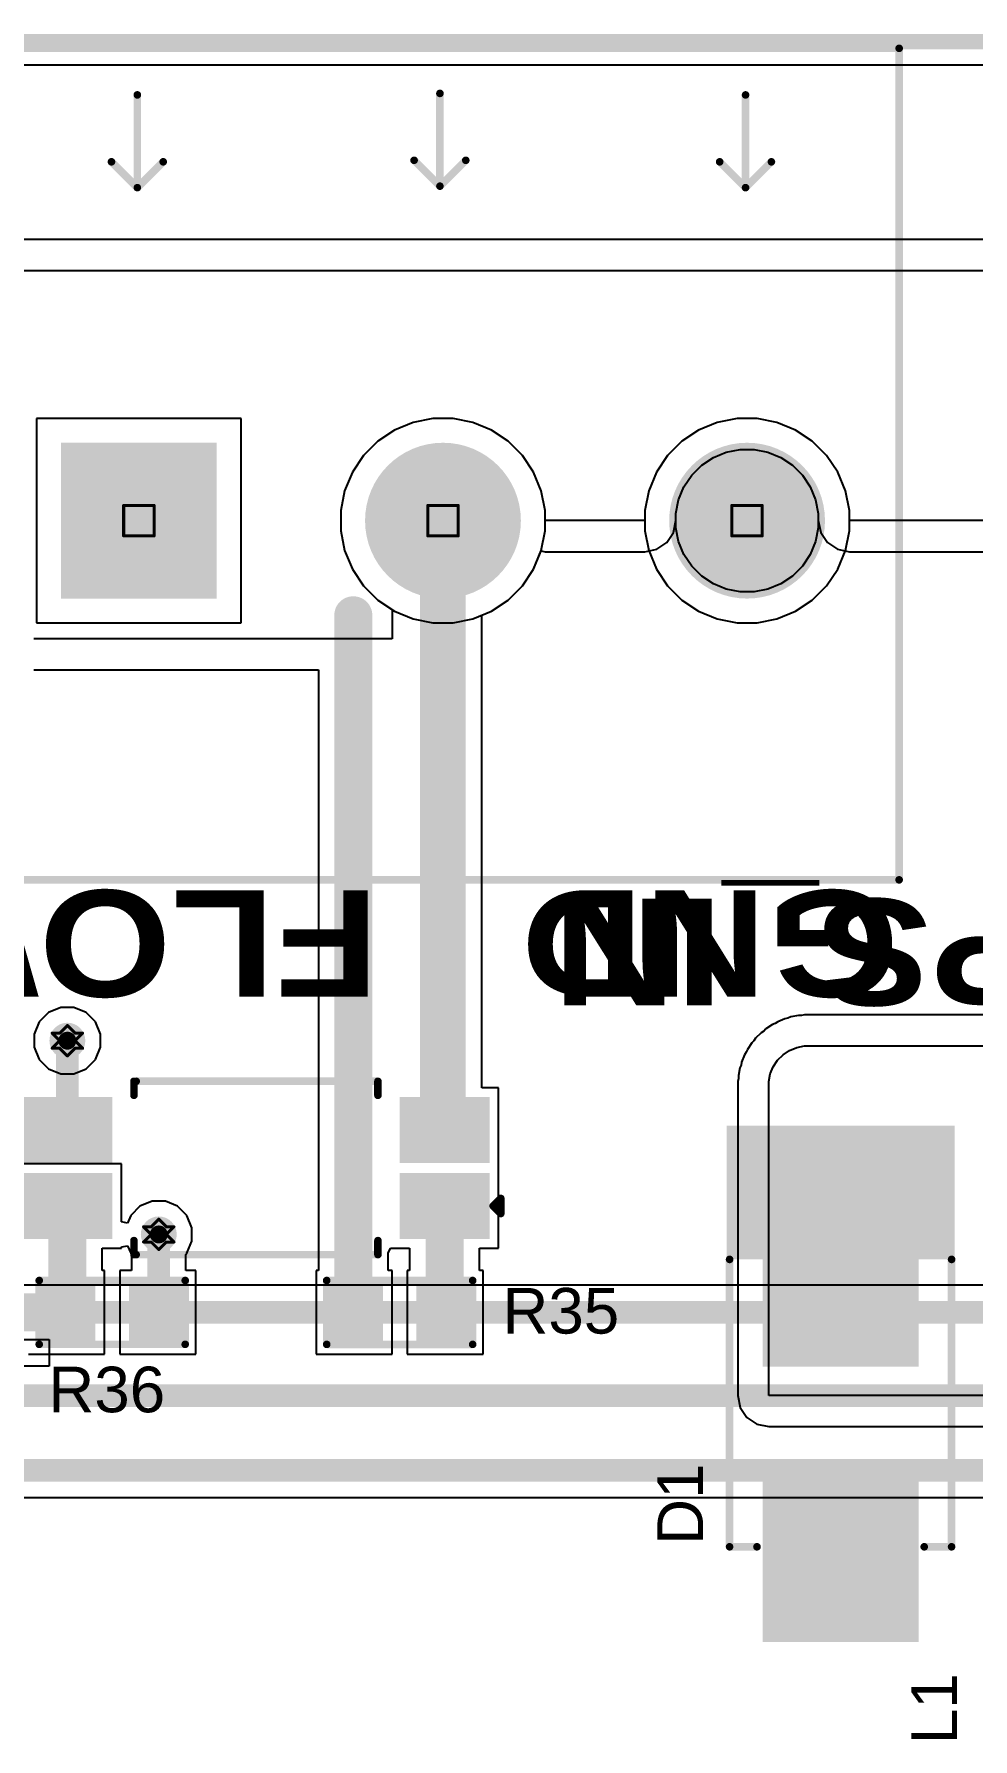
# Model space of a CAD drawing. Header units: inches. Extents: x -25 to 209, y 65 to 158.
# Drawn here: x 28.96 to 44.64, y 90.97 to 119.45 of the extents above; entities that cross this region are included whole.
import ezdxf

# ---------------------------------------------------------------- set-up
doc = ezdxf.new("R2010")
doc.units = ezdxf.units.IN
for name, color, linetype in [('Board Outline', 216, 'Continuous'), ('Bottom Layer', 5, 'Continuous'), ('Bottom Solder', 6, 'Continuous'), ('Drill Drawing', 1, 'Continuous'), ('Multi-Layer', 9, 'Continuous'), ('Pad Holes', 156, 'Continuous'), ('Top Layer', 1, 'Continuous'), ('Top Overlay', 2, 'Continuous'), ('Top Paste', 8, 'Continuous'), ('Top Solder', 216, 'Continuous'), ('Via Holes', 16, 'Continuous')]:
    doc.layers.add(name, color=color, linetype=linetype)
doc.styles.add('Arial', font='', dxfattribs={"height": 0.2})
doc.styles.add('Arial Black_Bold', font='', dxfattribs={"height": 0.2})
doc.styles.get('Arial').set_extended_font_data('Arial')
doc.styles.get('Arial Black_Bold').set_extended_font_data('Arial Black', bold=True)

# ---------------------------------------------------------------- blocks, each defined once
blk = doc.blocks.new('TB008A_508_03BE_2')
at = {"layer": 'Bottom Layer'}
blk.add_hatch(color=5, dxfattribs=at).paths.add_polyline_path([(-1.20000014, 1.20000014), (1.20000014, 1.20000014), (1.20000014, -1.20000014), (-1.20000014, -1.20000014)])
h = blk.add_hatch(color=5, dxfattribs=at)
edge = h.paths.add_edge_path()
edge.add_arc((5.08000254, 0), 1.20000014, 0, 360)
h = blk.add_hatch(color=5, dxfattribs=at)
edge = h.paths.add_edge_path()
edge.add_arc((10.16, 0), 1.20000014, 0, 360)
at = {"layer": 'Bottom Solder'}
blk.add_hatch(color=6, dxfattribs=at).paths.add_polyline_path([(-1.30160014, 1.30160014), (1.30160014, 1.30160014), (1.30160014, -1.30160014), (-1.30160014, -1.30160014)])
h = blk.add_hatch(color=6, dxfattribs=at)
edge = h.paths.add_edge_path()
edge.add_arc((5.08000254, 0), 1.30160014, 0, 360)
h = blk.add_hatch(color=6, dxfattribs=at)
edge = h.paths.add_edge_path()
edge.add_arc((10.16, 0), 1.30160014, 0, 360)
at = {"layer": 'Multi-Layer'}
h = blk.add_hatch(color=9, dxfattribs=at)
edge = h.paths.add_edge_path()
edge.add_arc((5.08000254, 0), 1.20000014, 0, 360)
h = blk.add_hatch(color=9, dxfattribs=at)
edge = h.paths.add_edge_path()
edge.add_arc((10.16, 0), 1.20000014, 0, 360)
at = {"layer": 'Pad Holes'}
h = blk.add_hatch(color=7, dxfattribs=at)
edge = h.paths.add_edge_path()
edge.add_arc((0, 0), 0.7999984, 0, 360)
h = blk.add_hatch(color=7, dxfattribs=at)
edge = h.paths.add_edge_path()
edge.add_arc((5.08000254, 0), 0.7999984, 0, 360)
h = blk.add_hatch(color=7, dxfattribs=at)
edge = h.paths.add_edge_path()
edge.add_arc((10.16, 0), 0.7999984, 0, 360)
at = {"layer": 'Top Layer'}
blk.add_hatch(color=1, dxfattribs=at).paths.add_polyline_path([(-1.20000014, 1.20000014), (1.20000014, 1.20000014), (1.20000014, -1.20000014), (-1.20000014, -1.20000014)])
h = blk.add_hatch(color=1, dxfattribs=at)
edge = h.paths.add_edge_path()
edge.add_arc((5.08000254, 0), 1.20000014, 0, 360)
h = blk.add_hatch(color=1, dxfattribs=at)
edge = h.paths.add_edge_path()
edge.add_arc((10.16, 0), 1.20000014, 0, 360)
at = {"layer": 'Top Solder'}
blk.add_hatch(color=216, dxfattribs=at).paths.add_polyline_path([(-1.30160014, 1.30160014), (1.30160014, 1.30160014), (1.30160014, -1.30160014), (-1.30160014, -1.30160014)])
h = blk.add_hatch(color=216, dxfattribs=at)
edge = h.paths.add_edge_path()
edge.add_arc((5.08000254, 0), 1.30160014, 0, 360)
h = blk.add_hatch(color=216, dxfattribs=at)
edge = h.paths.add_edge_path()
edge.add_arc((10.16, 0), 1.30160014, 0, 360)
at = {"layer": 'Top Overlay', "const_width": 0.127}
for points in [[(-2.54, 7.88999946), (12.7, 7.88999946)], [(-2.54, -6.000000699999999), (-2.54, 7.88999946)], [(12.7, -6.000000699999999), (12.7, 7.88999946)], [(-0.0254, 5.5626), (-0.0254, 7.112)], [(5.02919746, 7.1374), (5.0292, 5.58799746)], [(10.1346, 5.5626), (10.1346, 7.112)], [(-0.4571999999999999, 5.9944), (-0.0254, 5.5626)], [(-0.0254, 5.5626), (0.4064, 5.9944)], [(4.597399999999999, 6.019799999999999), (5.0292, 5.58799746)], [(5.0292, 5.58799746), (5.46100254, 6.019799999999999)], [(9.7028, 5.9944), (10.1346, 5.5626)], [(10.1346, 5.5626), (10.5664, 5.9944)], [(-2.54, -6.000000699999999), (12.7, -6.000000699999999)]]:
    blk.add_lwpolyline(points, dxfattribs=at)
at = {"layer": 'Top Overlay', "const_width": 0.0635}
for points in [[(-2.57175, 7.88999946, 1), (-2.50825, 7.88999946, 1)], [(-2.57175, 7.88999946, 1), (-2.50825, 7.88999946, 1)], [(12.66825, 7.88999946, 1), (12.73175, 7.88999946, 1)], [(12.66825, 7.88999946, 1), (12.73175, 7.88999946, 1)], [(-0.05715, 7.112, 1), (0.00635, 7.112, 1)], [(4.99744746, 7.1374, 1), (5.06094746, 7.1374, 1)], [(10.10285, 7.112, 1), (10.16635, 7.112, 1)], [(-0.4889499999999999, 5.9944, 1), (-0.42545, 5.9944, 1)], [(0.37465, 5.9944, 1), (0.43815, 5.9944, 1)], [(4.56565, 6.019799999999999, 1), (4.629149999999999, 6.019799999999999, 1)], [(5.429252539999999, 6.019799999999999, 1), (5.49275254, 6.019799999999999, 1)], [(9.67105, 5.9944, 1), (9.734549999999999, 5.9944, 1)], [(10.53465, 5.9944, 1), (10.59815, 5.9944, 1)], [(-0.05715, 5.5626, 1), (0.00635, 5.5626, 1)], [(-0.05715, 5.5626, 1), (0.00635, 5.5626, 1)], [(-0.05715, 5.5626, 1), (0.00635, 5.5626, 1)], [(4.99745, 5.58799746, 1), (5.06095, 5.58799746, 1)], [(4.99745, 5.58799746, 1), (5.06095, 5.58799746, 1)], [(4.99745, 5.58799746, 1), (5.06095, 5.58799746, 1)], [(10.10285, 5.5626, 1), (10.16635, 5.5626, 1)], [(10.10285, 5.5626, 1), (10.16635, 5.5626, 1)], [(10.10285, 5.5626, 1), (10.16635, 5.5626, 1)], [(-2.57175, -6.000000699999999, 1), (-2.50825, -6.000000699999999, 1)], [(-2.57175, -6.000000699999999, 1), (-2.50825, -6.000000699999999, 1)], [(12.66825, -6.000000699999999, 1), (12.73175, -6.000000699999999, 1)], [(12.66825, -6.000000699999999, 1), (12.73175, -6.000000699999999, 1)]]:
    blk.add_lwpolyline(points, format="xyb", close=True, dxfattribs=at)
blk = doc.blocks.new('SOP_4_1_27_13')
at = {"layer": 'Top Layer'}
for points in [[(-3.80000129, 1.0849991), (-2.50000135, 1.0849991), (-2.50000135, 0.1850009), (-3.80000129, 0.1850009)], [(2.50000135, 1.0849991), (3.80000129, 1.0849991), (3.80000129, 0.1850009), (2.50000135, 0.1850009)], [(-3.79999875, -0.1850009), (-2.49999881, -0.1850009), (-2.49999881, -1.0849991), (-3.79999875, -1.0849991)], [(2.50000135, -0.18499836), (3.80000129, -0.18499836), (3.80000129, -1.08499656), (2.50000135, -1.08499656)]]:
    blk.add_hatch(color=1, dxfattribs=at).paths.add_polyline_path(points)
at = {"layer": 'Top Paste'}
for points in [[(-3.80000129, 1.0849991), (-2.50000135, 1.0849991), (-2.50000135, 0.1850009), (-3.80000129, 0.1850009)], [(2.50000135, 1.0849991), (3.80000129, 1.0849991), (3.80000129, 0.1850009), (2.50000135, 0.1850009)], [(-3.79999875, -0.1850009), (-2.49999881, -0.1850009), (-2.49999881, -1.0849991), (-3.79999875, -1.0849991)], [(2.50000135, -0.18499836), (3.80000129, -0.18499836), (3.80000129, -1.08499656), (2.50000135, -1.08499656)]]:
    blk.add_hatch(color=8, dxfattribs=at).paths.add_polyline_path(points)
at = {"layer": 'Top Solder'}
for points in [[(-3.90160129, 1.1865991), (-2.39840135, 1.1865991), (-2.39840135, 0.0834009), (-3.90160129, 0.0834009)], [(2.39840135, 1.1865991), (3.90160129, 1.1865991), (3.90160129, 0.0834009), (2.39840135, 0.0834009)], [(-3.90159875, -0.0834009), (-2.39839881, -0.0834009), (-2.39839881, -1.1865991), (-3.90159875, -1.1865991)], [(2.39840135, -0.08339836), (3.90160129, -0.08339836), (3.90160129, -1.18659656), (2.39840135, -1.18659656)]]:
    blk.add_hatch(color=216, dxfattribs=at).paths.add_polyline_path(points)
at = {"layer": 'Top Overlay', "const_width": 0.127}
for points in [[(2.00099422, 1.4478), (-2.03760578, 1.4478)], [(-2.03760578, 1.4478), (-2.03760578, 1.21359422)], [(2.03760832, 1.4478), (2.03760832, 1.21359168)], [(-4.089399999999999, 0.7619999999999999), (-4.089399999999999, 0.508)], [(-3.96240254, 0.6349974599999999), (-4.089399999999999, 0.7619999999999999)], [(-3.96240254, 0.6349974599999999), (-4.089399999999999, 0.508)], [(-2.03760832, -1.21359422), (-2.03760832, -1.44779746)], [(2.00099676, -1.44779746), (-2.03760832, -1.44779746)], [(2.03761086, -1.44779746), (2.03760832, -1.21359422)]]:
    blk.add_lwpolyline(points, dxfattribs=at)
at = {"layer": 'Top Overlay', "const_width": 0.0635}
for points in [[(-2.06935578, 1.4478, 1), (-2.00585578, 1.4478, 1)], [(-2.06935578, 1.4478, 1), (-2.00585578, 1.4478, 1)], [(1.96924422, 1.4478, 1), (2.03274422, 1.4478, 1)], [(2.00585832, 1.4478, 1), (2.06935832, 1.4478, 1)], [(-2.06935578, 1.21359422, 1), (-2.00585578, 1.21359422, 1)], [(2.00585832, 1.21359168, 1), (2.06935832, 1.21359168, 1)], [(-4.12115, 0.7619999999999999, 1), (-4.05765, 0.7619999999999999, 1)], [(-4.12115, 0.7619999999999999, 1), (-4.05765, 0.7619999999999999, 1)], [(-4.12115, 0.508, 1), (-4.05765, 0.508, 1)], [(-4.12115, 0.508, 1), (-4.05765, 0.508, 1)], [(-3.99415254, 0.6349974599999999, 1), (-3.93065254, 0.6349974599999999, 1)], [(-3.99415254, 0.6349974599999999, 1), (-3.93065254, 0.6349974599999999, 1)], [(-2.06935832, -1.21359422, 1), (-2.00585832, -1.21359422, 1)], [(-2.06935832, -1.44779746, 1), (-2.00585832, -1.44779746, 1)], [(-2.06935832, -1.44779746, 1), (-2.00585832, -1.44779746, 1)], [(1.96924676, -1.44779746, 1), (2.03274676, -1.44779746, 1)], [(2.00585832, -1.21359422, 1), (2.06935832, -1.21359422, 1)], [(2.00586086, -1.44779746, 1), (2.06936086, -1.44779746, 1)]]:
    blk.add_lwpolyline(points, format="xyb", close=True, dxfattribs=at)
blk = doc.blocks.new('R___0603_22')
at = {"layer": 'Top Layer'}
for points in [[(-0.3809999999999999, 0.4445), (-0.3810000000000001, -0.4445), (-1.143, -0.4445), (-1.143, 0.4445)], [(1.143, 0.4445), (1.143, -0.4445), (0.3809999999999999, -0.4445), (0.3810000000000001, 0.4445)]]:
    blk.add_hatch(color=1, dxfattribs=at).paths.add_polyline_path(points)
at = {"layer": 'Top Paste'}
for points in [[(-0.3809999999999999, 0.4445), (-0.3810000000000001, -0.4445), (-1.143, -0.4445), (-1.143, 0.4445)], [(1.143, 0.4445), (1.143, -0.4445), (0.3809999999999999, -0.4445), (0.3810000000000001, 0.4445)]]:
    blk.add_hatch(color=8, dxfattribs=at).paths.add_polyline_path(points)
at = {"layer": 'Top Solder'}
for points in [[(-0.2793999999999999, 0.5460999999999999), (-0.2794, -0.5461), (-1.2446, -0.5460999999999999), (-1.2446, 0.5461)], [(1.2446, 0.5460999999999999), (1.2446, -0.5461), (0.2793999999999999, -0.5460999999999999), (0.2794, 0.5461)]]:
    blk.add_hatch(color=216, dxfattribs=at).paths.add_polyline_path(points)
at = {"layer": 'Top Overlay', "const_width": 0.127}
for points in [[(-1.2192, 0.53339492), (1.2192, 0.53339492)], [(-1.2192, -0.53340254), (-1.2192, 0.53339492)], [(1.2192, -0.53340254), (1.2192, 0.53339492)], [(-1.2192, -0.53340254), (1.2192, -0.53340254)]]:
    blk.add_lwpolyline(points, dxfattribs=at)
at = {"layer": 'Top Overlay', "const_width": 0.0635}
for points in [[(-1.25095, 0.53339492, 1), (-1.18745, 0.53339492, 1)], [(-1.25095, 0.53339492, 1), (-1.18745, 0.53339492, 1)], [(1.18745, 0.53339492, 1), (1.25095, 0.53339492, 1)], [(1.18745, 0.53339492, 1), (1.25095, 0.53339492, 1)], [(-1.25095, -0.53340254, 1), (-1.18745, -0.53340254, 1)], [(-1.25095, -0.53340254, 1), (-1.18745, -0.53340254, 1)], [(1.18745, -0.53340254, 1), (1.25095, -0.53340254, 1)], [(1.18745, -0.53340254, 1), (1.25095, -0.53340254, 1)]]:
    blk.add_lwpolyline(points, format="xyb", close=True, dxfattribs=at)
blk = doc.blocks.new('R___0603_23')
at = {"layer": 'Top Layer'}
for points in [[(-0.3809999999999999, 0.4445025399999999), (-0.3810000000000001, -0.44449746), (-1.143, -0.44449746), (-1.143, 0.4445025400000001)], [(1.14300254, 0.4445025399999999), (1.14300254, -0.44449746), (0.3810025399999999, -0.44449746), (0.3810025400000001, 0.4445025400000001)]]:
    blk.add_hatch(color=1, dxfattribs=at).paths.add_polyline_path(points)
at = {"layer": 'Top Paste'}
for points in [[(-0.3809999999999999, 0.4445025399999999), (-0.3810000000000001, -0.44449746), (-1.143, -0.44449746), (-1.143, 0.4445025400000001)], [(1.14300254, 0.4445025399999999), (1.14300254, -0.44449746), (0.3810025399999999, -0.44449746), (0.3810025400000001, 0.4445025400000001)]]:
    blk.add_hatch(color=8, dxfattribs=at).paths.add_polyline_path(points)
at = {"layer": 'Top Solder'}
for points in [[(-0.2793999999999999, 0.5461025399999999), (-0.2794, -0.54609746), (-1.2446, -0.5460974599999998), (-1.2446, 0.5461025400000001)], [(1.24460254, 0.5461025399999999), (1.24460254, -0.54609746), (0.2794025399999999, -0.5460974599999998), (0.27940254, 0.5461025400000001)]]:
    blk.add_hatch(color=216, dxfattribs=at).paths.add_polyline_path(points)
at = {"layer": 'Top Overlay', "const_width": 0.127}
for points in [[(-1.2192, 0.5334), (1.2192, 0.53340254)], [(-1.2192, -0.53339492), (-1.2192, 0.5334)], [(1.2192, -0.53339492), (1.2192, 0.53340254)], [(-1.2192, -0.53339492), (1.2192, -0.53339492)]]:
    blk.add_lwpolyline(points, dxfattribs=at)
at = {"layer": 'Top Overlay', "const_width": 0.0635}
for points in [[(-1.25095, 0.5334, 1), (-1.18745, 0.5334, 1)], [(-1.25095, 0.5334, 1), (-1.18745, 0.5334, 1)], [(1.18745, 0.53340254, 1), (1.25095, 0.53340254, 1)], [(1.18745, 0.53340254, 1), (1.25095, 0.53340254, 1)], [(-1.25095, -0.53339492, 1), (-1.18745, -0.53339492, 1)], [(-1.25095, -0.53339492, 1), (-1.18745, -0.53339492, 1)], [(1.18745, -0.53339492, 1), (1.25095, -0.53339492, 1)], [(1.18745, -0.53339492, 1), (1.25095, -0.53339492, 1)]]:
    blk.add_lwpolyline(points, format="xyb", close=True, dxfattribs=at)
blk = doc.blocks.new('SMB__67')
at = {"layer": 'Top Layer'}
for points in [[(-3.70000022, -1.20000014), (-3.70000022, 1.20000014), (-0.90000074, 1.20000014), (-0.90000074, -1.20000014)], [(0.90000074, -1.20000014), (0.90000074, 1.20000014), (3.70000022, 1.20000014), (3.70000022, -1.20000014)]]:
    blk.add_hatch(color=1, dxfattribs=at).paths.add_polyline_path(points)
at = {"layer": 'Top Overlay'}
for points in [[(2.59078476, 1.24460508), (4.82598476, 1.24460508), (4.82598476, 1.90500508), (2.59078476, 1.90500508)], [(3.73381524, -1.65098476), (4.826015239999999, -1.65098476), (4.826015239999999, 1.34621524), (3.73381524, 1.34621524)], [(2.59097018, -1.90504318), (4.82617018, -1.90504318), (4.82617018, -1.24464318), (2.59097018, -1.24464318)]]:
    blk.add_hatch(color=2, dxfattribs=at).paths.add_polyline_path(points)
at = {"layer": 'Top Paste'}
for points in [[(-3.70000022, -1.20000014), (-3.70000022, 1.20000014), (-0.90000074, 1.20000014), (-0.90000074, -1.20000014)], [(0.90000074, -1.20000014), (0.90000074, 1.20000014), (3.70000022, 1.20000014), (3.70000022, -1.20000014)]]:
    blk.add_hatch(color=8, dxfattribs=at).paths.add_polyline_path(points)
at = {"layer": 'Top Solder'}
for points in [[(-3.80160022, -1.30160014), (-3.80160022, 1.30160014), (-0.7984007399999999, 1.30160014), (-0.7984007399999999, -1.30160014)], [(0.7984007399999999, -1.30160014), (0.7984007399999999, 1.30160014), (3.80160022, 1.30160014), (3.80160022, -1.30160014)]]:
    blk.add_hatch(color=216, dxfattribs=at).paths.add_polyline_path(points)
at = {"layer": 'Top Overlay', "const_width": 0.127}
for points in [[(-2.20980254, 1.8542), (2.5908, 1.8542)], [(-2.20980254, 1.8542), (-2.20979746, 1.39699746)], [(-2.20979746, -1.397), (-2.20980254, -1.8542)], [(-2.20980254, -1.8542), (2.5908, -1.8542)]]:
    blk.add_lwpolyline(points, dxfattribs=at)
at = {"layer": 'Top Overlay', "const_width": 0.0635}
for points in [[(-2.24155254, 1.8542, 1), (-2.17805254, 1.8542, 1)], [(-2.24155254, 1.8542, 1), (-2.17805254, 1.8542, 1)], [(2.55905, 1.8542, 1), (2.62255, 1.8542, 1)], [(-2.24154746, 1.39699746, 1), (-2.17804746, 1.39699746, 1)], [(-2.24154746, -1.397, 1), (-2.17804746, -1.397, 1)], [(-2.24155254, -1.8542, 1), (-2.17805254, -1.8542, 1)], [(-2.24155254, -1.8542, 1), (-2.17805254, -1.8542, 1)], [(2.55905, -1.8542, 1), (2.62255, -1.8542, 1)]]:
    blk.add_lwpolyline(points, format="xyb", close=True, dxfattribs=at)

msp = doc.modelspace()

# ---------------------------------------------------------------- hatches: boundary and pattern name
at = {"layer": 'Bottom Layer'}
h = msp.add_hatch(color=5, dxfattribs=at)
edge = h.paths.add_edge_path()
edge.add_arc((29.5139999, 102.632002), 0.2999994, 0, 360)
h = msp.add_hatch(color=5, dxfattribs=at)
edge = h.paths.add_edge_path()
edge.add_arc((31.04079136, 99.39586419999999), 0.2999994, 0, 360)
at = {"layer": 'Top Layer'}
h = msp.add_hatch(color=1, dxfattribs=at)
edge = h.paths.add_edge_path()
edge.add_arc((29.5139999, 102.632002), 0.2999994, 0, 360)
h = msp.add_hatch(color=1, dxfattribs=at)
edge = h.paths.add_edge_path()
edge.add_arc((31.04079136, 99.39586419999999), 0.2999994, 0, 360)
at = {"layer": 'Via Holes'}
h = msp.add_hatch(color=7, dxfattribs=at)
edge = h.paths.add_edge_path()
edge.add_arc((29.5139999, 102.632002), 0.1499997, 0, 360)
h = msp.add_hatch(color=7, dxfattribs=at)
edge = h.paths.add_edge_path()
edge.add_arc((31.04079136, 99.39586419999999), 0.1499997, 0, 360)

# ---------------------------------------------------------------- linework, layer by layer
at = {"layer": 'Board Outline', "const_width": 0.254}
msp.add_lwpolyline([(-20.80000158, 119.32001282), (73.20000092, 119.32001282)], dxfattribs=at)
at = {"layer": 'Bottom Layer'}
for p, q in [((-2.83413708, 118.93156046), (73.37116136, 118.93156046)), ((46.26200044, 116.01794932), (27.50000088, 116.01794678)), ((27.50000088, 115.49999506), (46.26200044, 115.4999976)), ((32.4159118, 113.02700026), (28.99991152, 113.02700026)), ((28.99991152, 113.02700026), (28.99991152, 109.61099998)), ((32.4159118, 109.61099998), (32.4159118, 113.02700026)), ((34.9788734, 112.83261152), (34.69912796, 112.64569038)), ((35.28970844, 112.96136412), (34.9788734, 112.83261152)), ((35.61969, 113.02700026), (35.28970844, 112.96136412)), ((35.9561384, 113.02700026), (35.61969, 113.02700026)), ((36.28611996, 112.96136412), (35.9561384, 113.02700026)), ((36.596955, 112.83261152), (36.28611996, 112.96136412)), ((36.87670044, 112.64569038), (36.596955, 112.83261152)), ((40.05887086, 112.83261152), (39.77912542, 112.64569038)), ((40.36970589999999, 112.96136412), (40.05887086, 112.83261152)), ((40.69968746, 113.02700026), (40.36970589999999, 112.96136412)), ((41.03613585999999, 113.02700026), (40.69968746, 113.02700026)), ((41.36611741999999, 112.96136412), (41.03613585999999, 113.02700026)), ((41.67695246, 112.83261152), (41.36611741999999, 112.96136412)), ((41.95669789999999, 112.64569038), (41.67695246, 112.83261152)), ((34.69912796, 112.64569038), (34.46122394, 112.40778636)), ((37.11460446, 112.40778636), (36.87670044, 112.64569038)), ((39.77912542, 112.64569038), (39.5412214, 112.40778636)), ((40.52078763999999, 112.46331584), (40.75070336, 112.50904854)), ((40.75070336, 112.50904854), (40.98511995999999, 112.50904854)), ((40.98511995999999, 112.50904854), (41.21503568, 112.46331584)), ((42.19460192, 112.40778636), (41.95669789999999, 112.64569038)), ((34.46122394, 112.40778636), (34.2743028, 112.12804092)), ((37.3015256, 112.12804092), (37.11460446, 112.40778636)), ((39.5412214, 112.40778636), (39.35430026, 112.12804092)), ((39.94353962, 112.07761176), (40.10930764, 112.24337724)), ((40.10930764, 112.24337724), (40.30420692, 112.37360558)), ((40.30420692, 112.37360558), (40.52078763999999, 112.46331584)), ((41.21503568, 112.46331584), (41.43161131999999, 112.37360812)), ((41.43161131999999, 112.37360812), (41.6265233, 112.24337216)), ((41.6265233, 112.24337216), (41.79228877999999, 112.07760414)), ((42.38152306, 112.12804092), (42.19460192, 112.40778636)), ((34.2743028, 112.12804092), (34.1455502, 111.81720588)), ((37.4302782, 111.81720588), (37.3015256, 112.12804092)), ((39.35430026, 112.12804092), (39.22554766, 111.81720588)), ((39.81330366, 111.88269978), (39.94353962, 112.07761176)), ((41.79228877999999, 112.07760414), (41.92251712, 111.88270486)), ((42.51027566, 111.81720588), (42.38152306, 112.12804092)), ((34.1455502, 111.81720588), (34.07991405999999, 111.48722432)), ((37.49591434, 111.48722432), (37.4302782, 111.81720588)), ((39.22554766, 111.81720588), (39.15991152, 111.48722432)), ((39.67786324, 111.43620842), (39.72359594, 111.66612414)), ((39.72359594, 111.66612414), (39.81330366, 111.88269978)), ((41.92251712, 111.88270486), (42.01222737999999, 111.66612414)), ((42.01222737999999, 111.66612414), (42.05796008, 111.43620842)), ((42.5759118, 111.48722432), (42.51027566, 111.81720588)), ((34.07991405999999, 111.48722432), (34.07991405999999, 111.15077592)), ((37.49591434, 111.15077592), (37.49591434, 111.48722432)), ((39.15991152, 111.48722432), (39.15991152, 111.15077592)), ((39.67786324, 111.20179182), (39.67786324, 111.43620842)), ((42.05796008, 111.43620842), (42.05796008, 111.20179182)), ((42.5759118, 111.15077592), (42.5759118, 111.48722432)), ((34.07991405999999, 111.15077592), (34.1455502, 110.82079436)), ((37.4302782, 110.82079436), (37.49591434, 111.15077592)), ((39.15991152, 111.15077592), (39.22554766, 110.82079436)), ((39.72359594, 110.9718761), (39.67786324, 111.20179182)), ((42.05796008, 111.20179182), (42.01222737999999, 110.9718761)), ((42.51027566, 110.82079436), (42.5759118, 111.15077592)), ((34.1455502, 110.82079436), (34.2743028, 110.50995932)), ((37.3015256, 110.50995932), (37.4302782, 110.82079436)), ((39.22554766, 110.82079436), (39.35430026, 110.50995932)), ((39.8133062, 110.75529538), (39.72359594, 110.9718761)), ((42.01222737999999, 110.9718761), (41.92251966, 110.75530046)), ((42.38152306, 110.50995932), (42.51027566, 110.82079436)), ((34.2743028, 110.50995932), (34.46122394, 110.23021388)), ((37.11460446, 110.23021388), (37.3015256, 110.50995932)), ((39.35430026, 110.50995932), (39.5412214, 110.23021388)), ((39.94353453999999, 110.5603961), (39.8133062, 110.75529538)), ((40.10930002, 110.39462808), (39.94353453999999, 110.5603961)), ((41.7922837, 110.56038848), (41.62651568, 110.394623)), ((41.92251966, 110.75530046), (41.7922837, 110.56038848)), ((42.19460192, 110.23021388), (42.38152306, 110.50995932)), ((34.46122394, 110.23021388), (34.69912796, 109.99230986)), ((36.87670044, 109.99230986), (37.11460446, 110.23021388)), ((39.5412214, 110.23021388), (39.77912542, 109.99230986)), ((40.304212, 110.26439212), (40.10930002, 110.39462808)), ((40.52078763999999, 110.1746844), (40.304212, 110.26439212)), ((41.4316164, 110.26439466), (41.21503568, 110.1746844)), ((41.62651568, 110.394623), (41.4316164, 110.26439466)), ((41.95669789999999, 109.99230986), (42.19460192, 110.23021388)), ((34.69912796, 109.99230986), (34.9788734, 109.80538872)), ((36.596955, 109.80538872), (36.87670044, 109.99230986)), ((39.77912542, 109.99230986), (40.05887086, 109.80538872)), ((40.75070336, 110.1289517), (40.52078763999999, 110.1746844)), ((40.98511995999999, 110.1289517), (40.75070336, 110.1289517)), ((41.21503568, 110.1746844), (40.98511995999999, 110.1289517)), ((41.67695246, 109.80538872), (41.95669789999999, 109.99230986)), ((34.9788734, 109.80538872), (35.28970844, 109.67663612)), ((35.28970844, 109.67663612), (35.61969, 109.61099998)), ((35.9561384, 109.61099998), (36.28611996, 109.67663612)), ((36.28611996, 109.67663612), (36.596955, 109.80538872)), ((40.05887086, 109.80538872), (40.36970589999999, 109.67663612)), ((40.36970589999999, 109.67663612), (40.69968746, 109.61099998)), ((41.03613585999999, 109.61099998), (41.36611741999999, 109.67663612)), ((41.36611741999999, 109.67663612), (41.67695246, 109.80538872)), ((28.99991152, 109.61099998), (32.4159118, 109.61099998)), ((35.61969, 109.61099998), (35.9561384, 109.61099998)), ((40.69968746, 109.61099998), (41.03613585999999, 109.61099998)), ((29.20018543999999, 103.1016607), (29.0443412, 102.94581646)), ((29.403802, 103.1860014), (29.20018543999999, 103.1016607)), ((29.6241978, 103.1860014), (29.403802, 103.1860014)), ((29.82781436, 103.1016607), (29.6241978, 103.1860014)), ((29.98365859999999, 102.94581646), (29.82781436, 103.1016607)), ((29.0443412, 102.94581646), (28.9600005, 102.7421999)), ((30.0679993, 102.7421999), (29.98365859999999, 102.94581646)), ((28.9600005, 102.7421999), (28.9600005, 102.5218041)), ((30.0679993, 102.5218041), (30.0679993, 102.7421999)), ((28.9600005, 102.5218041), (29.0443412, 102.31818754)), ((29.0443412, 102.31818754), (29.20018543999999, 102.1623433)), ((29.82781436, 102.1623433), (29.98365859999999, 102.31818754)), ((29.98365859999999, 102.31818754), (30.0679993, 102.5218041)), ((29.20018543999999, 102.1623433), (29.403802, 102.0780026)), ((29.403802, 102.0780026), (29.6241978, 102.0780026)), ((29.6241978, 102.0780026), (29.82781436, 102.1623433)), ((48.48791165999999, 98.54604624), (28.76986372, 98.54604624)), ((28.76986372, 97.63963199999999), (29.21, 97.63963199999999)), ((29.21, 97.63963199999999), (29.21, 97.19519804)), ((29.21, 97.19519804), (12.85078964, 97.19519042)), ((25.0999625, 95.00025704), (36.19067946, 95.000318)), ((36.19067946, 95.000318), (55.66693718, 95.00028752))]:
    msp.add_line(p, q, dxfattribs=at)
at = {"layer": 'Bottom Layer', "const_width": 0.3809999999999999}
for points in [[(28.43959767999999, 98.09283912), (67.2954458, 98.09283912)], [(11.43146304, 96.70350992), (67.29556772, 96.70350992)], [(-6.102819899999999, 95.45352512), (67.29568963999999, 95.45352512)]]:
    msp.add_lwpolyline(points, dxfattribs=at)
at = {"layer": 'Drill Drawing', "const_width": 0.0508}
for points in [[(30.45391166, 111.57300012), (30.96191166, 111.57300012)], [(30.45391166, 111.06500012), (30.45391166, 111.57300012)], [(30.96191166, 111.06500012), (30.96191166, 111.57300012)], [(35.5339142, 111.57300012), (36.0419142, 111.57300012)], [(35.5339142, 111.06500012), (35.5339142, 111.57300012)], [(36.0419142, 111.06500012), (36.0419142, 111.57300012)], [(40.61391165999999, 111.57300012), (41.12191165999999, 111.57300012)], [(40.61391165999999, 111.06500012), (40.61391165999999, 111.57300012)], [(41.12191165999999, 111.06500012), (41.12191165999999, 111.57300012)], [(30.45391166, 111.06500012), (30.96191166, 111.06500012)], [(35.5339142, 111.06500012), (36.0419142, 111.06500012)], [(40.61391165999999, 111.06500012), (41.12191165999999, 111.06500012)], [(29.3869999, 102.759002), (29.5139999, 102.886002)], [(29.5139999, 102.886002), (29.6409999, 102.759002)], [(29.2599999, 102.759002), (29.3869999, 102.632002)], [(29.2599999, 102.759002), (29.3869999, 102.759002)], [(29.2599999, 102.505002), (29.3869999, 102.632002)], [(29.2599999, 102.505002), (29.3869999, 102.505002)], [(29.3869999, 102.505002), (29.5139999, 102.378002)], [(29.5139999, 102.378002), (29.6409999, 102.505002)], [(29.6409999, 102.759002), (29.7679999, 102.759002)], [(29.6409999, 102.632002), (29.7679999, 102.759002)], [(29.6409999, 102.632002), (29.7679999, 102.505002)], [(29.6409999, 102.505002), (29.7679999, 102.505002)], [(30.91379135999999, 99.52286419999999), (31.04079136, 99.6498642)], [(31.04079136, 99.6498642), (31.16779136, 99.52286419999999)], [(30.78679136, 99.52286419999999), (30.91379135999999, 99.39586419999999)], [(30.78679136, 99.52286419999999), (30.91379135999999, 99.52286419999999)], [(30.78679136, 99.2688642), (30.91379135999999, 99.39586419999999)], [(31.16779136, 99.52286419999999), (31.29479136, 99.52286419999999)], [(31.16779136, 99.39586419999999), (31.29479136, 99.52286419999999)], [(31.16779136, 99.39586419999999), (31.29479136, 99.2688642)], [(30.78679136, 99.2688642), (30.91379135999999, 99.2688642)], [(30.91379135999999, 99.2688642), (31.04079136, 99.1418642)], [(31.04079136, 99.1418642), (31.16779136, 99.2688642)], [(31.16779136, 99.2688642), (31.29479136, 99.2688642)]]:
    msp.add_lwpolyline(points, dxfattribs=at)
at = {"layer": 'Drill Drawing', "const_width": 0.0254}
for points in [[(30.44121166, 111.57300012, 1), (30.46661166, 111.57300012, 1)], [(30.44121166, 111.57300012, 1), (30.46661166, 111.57300012, 1)], [(30.94921166, 111.57300012, 1), (30.97461166, 111.57300012, 1)], [(30.94921166, 111.57300012, 1), (30.97461166, 111.57300012, 1)], [(35.5212142, 111.57300012, 1), (35.5466142, 111.57300012, 1)], [(35.5212142, 111.57300012, 1), (35.5466142, 111.57300012, 1)], [(36.0292142, 111.57300012, 1), (36.0546142, 111.57300012, 1)], [(36.0292142, 111.57300012, 1), (36.0546142, 111.57300012, 1)], [(40.60121166, 111.57300012, 1), (40.62661166, 111.57300012, 1)], [(40.60121166, 111.57300012, 1), (40.62661166, 111.57300012, 1)], [(41.10921166, 111.57300012, 1), (41.13461166, 111.57300012, 1)], [(41.10921166, 111.57300012, 1), (41.13461166, 111.57300012, 1)], [(30.44121166, 111.06500012, 1), (30.46661166, 111.06500012, 1)], [(30.44121166, 111.06500012, 1), (30.46661166, 111.06500012, 1)], [(30.94921166, 111.06500012, 1), (30.97461166, 111.06500012, 1)], [(30.94921166, 111.06500012, 1), (30.97461166, 111.06500012, 1)], [(35.5212142, 111.06500012, 1), (35.5466142, 111.06500012, 1)], [(35.5212142, 111.06500012, 1), (35.5466142, 111.06500012, 1)], [(36.0292142, 111.06500012, 1), (36.0546142, 111.06500012, 1)], [(36.0292142, 111.06500012, 1), (36.0546142, 111.06500012, 1)], [(40.60121166, 111.06500012, 1), (40.62661166, 111.06500012, 1)], [(40.60121166, 111.06500012, 1), (40.62661166, 111.06500012, 1)], [(41.10921166, 111.06500012, 1), (41.13461166, 111.06500012, 1)], [(41.10921166, 111.06500012, 1), (41.13461166, 111.06500012, 1)], [(29.5012999, 102.886002, 1), (29.5266999, 102.886002, 1)], [(29.5012999, 102.886002, 1), (29.5266999, 102.886002, 1)], [(29.2472999, 102.759002, 1), (29.2726999, 102.759002, 1)], [(29.2472999, 102.759002, 1), (29.2726999, 102.759002, 1)], [(29.2472999, 102.505002, 1), (29.2726999, 102.505002, 1)], [(29.2472999, 102.505002, 1), (29.2726999, 102.505002, 1)], [(29.3742999, 102.759002, 1), (29.3996999, 102.759002, 1)], [(29.3742999, 102.759002, 1), (29.3996999, 102.759002, 1)], [(29.3742999, 102.632002, 1), (29.3996999, 102.632002, 1)], [(29.3742999, 102.632002, 1), (29.3996999, 102.632002, 1)], [(29.3742999, 102.505002, 1), (29.3996999, 102.505002, 1)], [(29.3742999, 102.505002, 1), (29.3996999, 102.505002, 1)], [(29.62829989999999, 102.759002, 1), (29.6536999, 102.759002, 1)], [(29.62829989999999, 102.759002, 1), (29.6536999, 102.759002, 1)], [(29.62829989999999, 102.632002, 1), (29.6536999, 102.632002, 1)], [(29.62829989999999, 102.632002, 1), (29.6536999, 102.632002, 1)], [(29.62829989999999, 102.505002, 1), (29.6536999, 102.505002, 1)], [(29.62829989999999, 102.505002, 1), (29.6536999, 102.505002, 1)], [(29.7552999, 102.759002, 1), (29.78069989999999, 102.759002, 1)], [(29.7552999, 102.759002, 1), (29.78069989999999, 102.759002, 1)], [(29.7552999, 102.505002, 1), (29.78069989999999, 102.505002, 1)], [(29.7552999, 102.505002, 1), (29.78069989999999, 102.505002, 1)], [(29.5012999, 102.378002, 1), (29.5266999, 102.378002, 1)], [(29.5012999, 102.378002, 1), (29.5266999, 102.378002, 1)], [(31.02809136, 99.6498642, 1), (31.05349136, 99.6498642, 1)], [(31.02809136, 99.6498642, 1), (31.05349136, 99.6498642, 1)], [(30.77409136, 99.52286419999999, 1), (30.79949136, 99.52286419999999, 1)], [(30.77409136, 99.52286419999999, 1), (30.79949136, 99.52286419999999, 1)], [(30.90109136, 99.52286419999999, 1), (30.92649136, 99.52286419999999, 1)], [(30.90109136, 99.52286419999999, 1), (30.92649136, 99.52286419999999, 1)], [(30.90109136, 99.39586419999999, 1), (30.92649136, 99.39586419999999, 1)], [(30.90109136, 99.39586419999999, 1), (30.92649136, 99.39586419999999, 1)], [(31.15509136, 99.52286419999999, 1), (31.18049136, 99.52286419999999, 1)], [(31.15509136, 99.52286419999999, 1), (31.18049136, 99.52286419999999, 1)], [(31.15509136, 99.39586419999999, 1), (31.18049136, 99.39586419999999, 1)], [(31.15509136, 99.39586419999999, 1), (31.18049136, 99.39586419999999, 1)], [(31.28209136, 99.52286419999999, 1), (31.30749136, 99.52286419999999, 1)], [(31.28209136, 99.52286419999999, 1), (31.30749136, 99.52286419999999, 1)], [(30.77409136, 99.2688642, 1), (30.79949136, 99.2688642, 1)], [(30.77409136, 99.2688642, 1), (30.79949136, 99.2688642, 1)], [(30.90109136, 99.2688642, 1), (30.92649136, 99.2688642, 1)], [(30.90109136, 99.2688642, 1), (30.92649136, 99.2688642, 1)], [(31.02809136, 99.1418642, 1), (31.05349136, 99.1418642, 1)], [(31.02809136, 99.1418642, 1), (31.05349136, 99.1418642, 1)], [(31.15509136, 99.2688642, 1), (31.18049136, 99.2688642, 1)], [(31.15509136, 99.2688642, 1), (31.18049136, 99.2688642, 1)], [(31.28209136, 99.2688642, 1), (31.30749136, 99.2688642, 1)], [(31.28209136, 99.2688642, 1), (31.30749136, 99.2688642, 1)]]:
    msp.add_lwpolyline(points, format="xyb", close=True, dxfattribs=at)
at = {"layer": 'Top Layer'}
for p, q in [((-6.352087879999999, 118.93156046), (60.54113876, 118.93156046)), ((34.9788734, 112.83261152), (34.69912796, 112.64569038)), ((35.28970844, 112.96136412), (34.9788734, 112.83261152)), ((35.61969, 113.02700026), (35.28970844, 112.96136412)), ((35.9561384, 113.02700026), (35.61969, 113.02700026)), ((36.28611996, 112.96136412), (35.9561384, 113.02700026)), ((36.596955, 112.83261152), (36.28611996, 112.96136412)), ((36.87670044, 112.64569038), (36.596955, 112.83261152)), ((40.05887086, 112.83261152), (39.77912542, 112.64569038)), ((40.36970589999999, 112.96136412), (40.05887086, 112.83261152)), ((40.69968746, 113.02700026), (40.36970589999999, 112.96136412)), ((41.03613585999999, 113.02700026), (40.69968746, 113.02700026)), ((41.36611741999999, 112.96136412), (41.03613585999999, 113.02700026)), ((41.67695246, 112.83261152), (41.36611741999999, 112.96136412)), ((41.95669789999999, 112.64569038), (41.67695246, 112.83261152)), ((34.69912796, 112.64569038), (34.46122394, 112.40778636)), ((37.11460446, 112.40778636), (36.87670044, 112.64569038)), ((39.77912542, 112.64569038), (39.5412214, 112.40778636)), ((40.52078763999999, 112.46331584), (40.75070336, 112.50904854)), ((40.75070336, 112.50904854), (40.98511995999999, 112.50904854)), ((40.98511995999999, 112.50904854), (41.21503568, 112.46331584)), ((42.19460192, 112.40778636), (41.95669789999999, 112.64569038)), ((34.46122394, 112.40778636), (34.2743028, 112.12804092)), ((37.3015256, 112.12804092), (37.11460446, 112.40778636)), ((39.5412214, 112.40778636), (39.35430026, 112.12804092)), ((39.94353962, 112.07761176), (40.10930764, 112.24337724)), ((40.10930764, 112.24337724), (40.30420692, 112.37360558)), ((40.30420692, 112.37360558), (40.52078763999999, 112.46331584)), ((41.21503568, 112.46331584), (41.43161131999999, 112.37360812)), ((41.43161131999999, 112.37360812), (41.6265233, 112.24337216)), ((41.6265233, 112.24337216), (41.79228877999999, 112.07760414)), ((42.38152306, 112.12804092), (42.19460192, 112.40778636)), ((34.2743028, 112.12804092), (34.1455502, 111.81720588)), ((37.4302782, 111.81720588), (37.3015256, 112.12804092)), ((39.35430026, 112.12804092), (39.22554766, 111.81720588)), ((39.81330366, 111.88269978), (39.94353962, 112.07761176)), ((41.79228877999999, 112.07760414), (41.92251712, 111.88270486)), ((42.51027566, 111.81720588), (42.38152306, 112.12804092)), ((34.1455502, 111.81720588), (34.07991405999999, 111.48722432)), ((37.49591434, 111.48722432), (37.4302782, 111.81720588)), ((39.22554766, 111.81720588), (39.15991152, 111.48722432)), ((39.67786324, 111.43620842), (39.72359594, 111.66612414)), ((39.72359594, 111.66612414), (39.81330366, 111.88269978)), ((41.92251712, 111.88270486), (42.01222737999999, 111.66612414)), ((42.01222737999999, 111.66612414), (42.05796008, 111.43620842)), ((42.5759118, 111.48722432), (42.51027566, 111.81720588)), ((34.07991405999999, 111.48722432), (34.07991405999999, 111.15077592)), ((37.49591434, 111.31900012), (37.49591434, 111.48722432)), ((39.15991152, 111.48722432), (39.15991152, 111.31900012)), ((39.67786324, 111.31900012), (39.67786324, 111.43620842)), ((42.05796008, 111.43620842), (42.05796008, 111.31900266)), ((42.5759118, 111.31900266), (42.5759118, 111.48722432)), ((34.07991405999999, 111.15077592), (34.1455502, 110.82079436)), ((39.15991152, 111.31900012), (37.49591434, 111.31900012)), ((39.5261592, 110.95275244), (39.63843736, 111.12078868)), ((39.63843736, 111.12078868), (39.67786324, 111.31900012)), ((42.05796008, 111.31900266), (42.09738596, 111.12079122)), ((42.09738596, 111.12079122), (42.20966412, 110.95275498)), ((46.77991152, 111.31900266), (42.5759118, 111.31900266)), ((34.1455502, 110.82079436), (34.2743028, 110.50995932)), ((37.3015256, 110.50995932), (37.42771788, 110.814612)), ((37.42771788, 110.814612), (37.49591434, 110.8010484)), ((37.49591434, 110.8010484), (39.15991152, 110.8010484)), ((39.15991152, 110.8010484), (39.35812296, 110.84047428)), ((39.35812296, 110.84047428), (39.5261592, 110.95275244)), ((42.20966412, 110.95275498), (42.37770036, 110.84047682)), ((42.37770036, 110.84047682), (42.5759118, 110.80105094)), ((42.5759118, 110.80105094), (46.77991152, 110.80105094)), ((34.2743028, 110.50995932), (34.46122394, 110.23021388)), ((37.11460446, 110.23021388), (37.3015256, 110.50995932)), ((34.46122394, 110.23021388), (34.69912796, 109.99230986)), ((36.87670044, 109.99230986), (37.11460446, 110.23021388)), ((34.69912796, 109.99230986), (34.93938402, 109.83177424)), ((36.596955, 109.80538872), (36.87670044, 109.99230986)), ((34.93938402, 109.83177424), (34.93938402, 109.347)), ((36.43535258, 109.73844956), (36.596955, 109.80538872)), ((36.43535258, 101.84500078), (36.43535258, 109.73844956)), ((34.93938402, 109.347), (28.956, 109.347)), ((28.956, 108.82904828), (33.70730368, 108.82904828)), ((33.70730368, 108.82904828), (33.70730368, 106.38558606)), ((33.70730368, 106.38558606), (33.70735194, 106.38533968)), ((33.70735194, 106.38533968), (33.70730368, 106.38509076)), ((33.70730368, 106.38509076), (33.70730622, 106.3821088)), ((33.70730622, 106.3821088), (33.70730622, 98.79117656)), ((41.18167024, 102.82895614), (41.1455997, 102.7928856)), ((41.28988185999999, 102.90126232), (41.18167024, 102.82895614)), ((41.33701664, 102.9207873), (41.28988185999999, 102.90126232)), ((41.37942956, 102.94912608), (41.33701664, 102.9207873)), ((41.499663, 102.9989304), (41.37942956, 102.94912608)), ((41.54969845999999, 103.00888466), (41.499663, 102.9989304)), ((41.59683324, 103.0284071), (41.54969845999999, 103.00888466)), ((41.72448094, 103.05379694), (41.59683324, 103.0284071)), ((41.77549175999999, 103.05379694), (41.72448094, 103.05379694)), ((41.82552468, 103.06374866), (41.77549175999999, 103.05379694)), ((41.89059693999999, 103.06374866), (41.82552468, 103.06374866)), ((53.83804574000001, 103.06373342), (41.89059693999999, 103.06374866)), ((40.94675072, 102.59403662), (40.87444199999999, 102.48582246)), ((40.98281872, 102.63010462), (40.94675072, 102.59403662)), ((41.01116004, 102.67252008), (40.98281872, 102.63010462)), ((41.10318424, 102.76454428), (41.01116004, 102.67252008)), ((41.1455997, 102.7928856), (41.10318424, 102.76454428)), ((41.69787952, 102.5204071), (41.82552468, 102.54579694)), ((41.82552468, 102.54579694), (41.89059693999999, 102.54579694)), ((41.89059693999999, 102.54579694), (54.102, 102.5457817)), ((40.77677392, 102.27603878), (40.76681966, 102.22600332)), ((40.82657824, 102.39627476), (40.77677392, 102.27603878)), ((40.85491702, 102.43868514), (40.82657824, 102.39627476)), ((40.87444199999999, 102.48582246), (40.85491702, 102.43868514)), ((41.30510154, 102.19806078), (41.37740771999999, 102.3062724)), ((41.37740771999999, 102.3062724), (41.46943192, 102.3982966)), ((41.46943192, 102.3982966), (41.57764354, 102.47060278)), ((41.57764354, 102.47060278), (41.69787952, 102.5204071)), ((40.72190991999999, 102.00020494), (40.7119582, 101.95017964)), ((40.74729468, 102.17886092), (40.72190738, 102.05121576)), ((40.72190738, 102.05121576), (40.72190991999999, 102.00020494)), ((40.76681966, 102.22600332), (40.74729468, 102.17886092)), ((41.22990992, 101.95017964), (41.25529722, 102.0778248)), ((41.25529722, 102.0778248), (41.30510154, 102.19806078)), ((36.7179987, 101.84500078), (36.43535258, 101.84500078)), ((36.7179987, 100.57500078), (36.7179987, 101.84500078)), ((40.7119582, 101.95017964), (40.7119582, 96.70350992)), ((41.22990992, 96.70350992), (41.22990992, 101.95017964)), ((30.4179986, 100.57500078), (28.6100012, 100.57500078)), ((30.4179986, 99.60547515999998), (30.4179986, 100.57500078)), ((36.71800124, 100.57500078), (36.7179987, 100.57500078)), ((36.71800124, 99.16700257999999), (36.71800124, 100.57500078)), ((30.57113266, 99.70967866), (30.5195986, 99.58526692)), ((30.7269769, 99.86552289999999), (30.57113266, 99.70967866)), ((30.93059346, 99.94986359999999), (30.7269769, 99.86552289999999)), ((31.15098926, 99.94986359999999), (30.93059346, 99.94986359999999)), ((31.35460582, 99.86552289999999), (31.15098926, 99.94986359999999)), ((31.51045006, 99.70967866), (31.35460582, 99.86552289999999)), ((31.59479076, 99.5060621), (31.51045006, 99.70967866)), ((30.5195986, 99.58526692), (30.4179986, 99.60547515999998)), ((31.59479076, 99.2856663), (31.59479076, 99.5060621)), ((30.09669622, 98.79133912), (30.09669622, 99.16700257999999)), ((30.09669622, 99.16700257999999), (30.4179986, 99.16700257999999)), ((30.4179986, 99.18625324), (30.5195986, 99.20646147999999)), ((30.4179986, 99.16700257999999), (30.4179986, 99.18625324)), ((30.5195986, 99.20646147999999), (30.57113266, 99.08204973999999)), ((31.51045006, 99.08204973999999), (31.59479076, 99.2856663)), ((34.87269885999999, 99.0808534), (34.91000638, 99.16700257999999)), ((34.91000638, 99.16700257999999), (35.23130622, 99.16700257999999)), ((35.23130622, 99.16700257999999), (35.23130622, 98.79117656)), ((36.39669885999999, 98.79117656), (36.39669885999999, 99.16700257999999)), ((36.39669885999999, 99.16700257999999), (36.71800124, 99.16700257999999)), ((30.57113266, 99.08204973999999), (30.58479532, 99.06838708)), ((30.58479532, 99.06838708), (30.58479532, 98.79133912)), ((31.49120956, 99.06280923999999), (31.51045006, 99.08204973999999)), ((31.49120956, 98.79133912), (31.49120956, 99.06280923999999)), ((34.87269885999999, 98.79117656), (34.87269885999999, 99.0808534)), ((30.13587572, 98.79133912), (30.09669622, 98.79133912)), ((30.13587572, 97.39433912), (30.13587572, 98.79133912)), ((30.58479532, 98.79133912), (30.38987572, 98.79133912)), ((30.38987572, 98.79133912), (30.38987572, 97.39433912)), ((31.65987572, 98.79133912), (31.49120956, 98.79133912)), ((31.65987572, 97.39433912), (31.65987572, 98.79133912)), ((33.70730622, 98.79117656), (33.66788288, 98.79117656)), ((33.66788288, 98.79117656), (33.66788288, 97.39417655999999)), ((34.93788288, 98.79117656), (34.87269885999999, 98.79117656)), ((34.93788288, 97.39417655999999), (34.93788288, 98.79117656)), ((35.23130622, 98.79117656), (35.19188542, 98.79117656)), ((35.19188542, 98.79117656), (35.19188542, 97.39417655999999)), ((36.46188542, 98.79117656), (36.39669885999999, 98.79117656)), ((36.46188542, 97.39417655999999), (36.46188542, 98.79117656)), ((28.86587571999999, 97.39433912), (30.13587572, 97.39433912)), ((30.38987572, 97.39433912), (31.65987572, 97.39433912)), ((33.66788288, 97.39417655999999), (34.93788288, 97.39417655999999)), ((35.19188542, 97.39417655999999), (36.46188542, 97.39417655999999)), ((40.7119582, 96.70350992), (40.75138408, 96.50529848)), ((47.54884063999999, 96.70350992), (41.22990992, 96.70350992)), ((40.75138408, 96.50529848), (40.86366224, 96.33726223999999)), ((40.86366224, 96.33726223999999), (41.03169848, 96.22498408)), ((41.03169848, 96.22498408), (41.22990992, 96.1855582)), ((41.22990992, 96.1855582), (47.54884063999999, 96.1855582))]:
    msp.add_line(p, q, dxfattribs=at)
for points, const_width in [([(35.78791166, 101.16709002), (35.78791166, 111.31900012)], 0.7619999999999999), ([(34.29, 109.73844956), (34.29000254, 109.73844956)], 0.635), ([(34.29, 106.38558606), (34.29, 109.73844956)], 0.635), ([(34.29, 106.38558606), (34.29000254, 106.3826041)], 0.635), ([(34.29000254, 98.09283912), (34.29000254, 106.3826041)], 0.635), ([(29.5139999, 102.632002), (29.51400244, 102.63199946)], 0.3809999999999999), ([(29.51400244, 101.14100168), (29.51400244, 102.63199946)], 0.3809999999999999), ([(29.5139999, 98.09283912), (29.5139999, 99.87100167999999)], 0.635), ([(35.81400254, 98.09283912), (35.81400254, 99.87100167999999)], 0.635), ([(31.03800244, 99.39307528), (31.04079136, 99.39586419999999)], 0.3809999999999999), ([(31.03800244, 98.09300422), (31.03800244, 99.39307528)], 0.3809999999999999), ([(28.43959767999999, 98.09283912), (29.50087572, 98.09283912)], 0.635), ([(29.50087572, 98.09283912), (29.5139999, 98.09283912)], 0.635)]:
    msp.add_lwpolyline(points, dxfattribs=dict(at, const_width=const_width))
for points, const_width in [([(35.59741166, 111.31900012, 1), (35.97841166, 111.31900012, 1)], 0.3809999999999999), ([(34.13125, 109.73844956, 1), (34.44875, 109.73844956, 1)], 0.3175), ([(34.13125, 109.73844956, 1), (34.44875, 109.73844956, 1)], 0.3175), ([(34.13125254, 109.73844956, 1), (34.44875254, 109.73844956, 1)], 0.3175), ([(34.13125, 106.38558606, 1), (34.44875, 106.38558606, 1)], 0.3175), ([(34.13125, 106.38558606, 1), (34.44875, 106.38558606, 1)], 0.3175), ([(34.13125254, 106.3826041, 1), (34.44875254, 106.3826041, 1)], 0.3175), ([(34.13125254, 106.3826041, 1), (34.44875254, 106.3826041, 1)], 0.3175), ([(29.4187499, 102.632002, 1), (29.6092499, 102.632002, 1)], 0.1905), ([(29.41875244, 102.63199946, 1), (29.60925244, 102.63199946, 1)], 0.1905), ([(29.41875244, 102.63199946, 1), (29.60925244, 102.63199946, 1)], 0.1905), ([(35.59741166, 101.16709002, 1), (35.97841166, 101.16709002, 1)], 0.3809999999999999), ([(29.41875244, 101.14100168, 1), (29.60925244, 101.14100168, 1)], 0.1905), ([(35.69266166, 101.16709002, 1), (35.88316165999999, 101.16709002, 1)], 0.1905), ([(35.71875, 101.14100168, 1), (35.90925, 101.14100168, 1)], 0.1905), ([(29.3552499, 99.87100167999999, 1), (29.6727499, 99.87100167999999, 1)], 0.3175), ([(35.65525253999999, 99.87100167999999, 1), (35.97275254, 99.87100167999999, 1)], 0.3175), ([(30.94275244, 99.39307528, 1), (31.13325244, 99.39307528, 1)], 0.1905), ([(30.94275244, 99.39307528, 1), (31.13325244, 99.39307528, 1)], 0.1905), ([(30.94554136, 99.39586419999999, 1), (31.13604136, 99.39586419999999, 1)], 0.1905), ([(29.34212572, 98.09283912, 1), (29.65962572, 98.09283912, 1)], 0.3175), ([(29.34212572, 98.09283912, 1), (29.65962572, 98.09283912, 1)], 0.3175), ([(29.3552499, 98.09283912, 1), (29.6727499, 98.09283912, 1)], 0.3175), ([(29.3552499, 98.09283912, 1), (29.6727499, 98.09283912, 1)], 0.3175), ([(30.94275244, 98.09300422, 1), (31.13325244, 98.09300422, 1)], 0.1905), ([(34.13125254, 98.09283912, 1), (34.44875254, 98.09283912, 1)], 0.3175), ([(35.65525253999999, 98.09283912, 1), (35.97275254, 98.09283912, 1)], 0.3175)]:
    msp.add_lwpolyline(points, format="xyb", close=True, dxfattribs=dict(at, const_width=const_width))
at = {"layer": 'Top Layer', "const_width": 0.3809999999999999}
msp.add_lwpolyline([(35.81399999999999, 101.14100168, -0.4142135623730951), (35.78791166, 101.16709002)], format="xyb", dxfattribs=at)

# ---------------------------------------------------------------- block references
for name, p in [('TB008A_508_03BE_2', (30.70791166, 111.31900012)), ('R___0603_22', (30.26287572, 98.09283912)), ('R___0603_23', (35.06488288, 98.09267401999999))]:
    msp.add_blockref(name, p)
for name, p, rotation in [('SOP_4_1_27_13', (32.66400122, 100.50600168), 180), ('SMB__67', (42.42991006, 96.38759234), 90)]:
    msp.add_blockref(name, p, dxfattribs=dict(rotation=rotation))

# ---------------------------------------------------------------- texts
at = {"layer": 'Top Overlay'}
for s, height, rotation, style, p in [('GND   FLOW-3   12V', 1.778, 180, 'Arial Black_Bold', (43.40791166, 105.14518722)), ('GND     PS_IN', 1.778, 180, 'Arial Black_Bold', (56.10390861999999, 105.00199218)), ('D1', 0.7619999999999999, 90, 'Arial', (40.13187554, 94.2087651)), ('L1', 0.7619999999999999, 90, 'Arial', (44.37367553999999, 90.8813651))]:
    msp.add_text(s, height=height, rotation=rotation, dxfattribs=dict(at, style=style)).set_placement(p)
at = {"layer": 'Top Overlay', "style": 'Arial'}
for s, p in [('R35', (36.7795302, 97.73932445999999)), ('R36', (29.1951918, 96.42462554))]:
    msp.add_text(s, height=0.7619999999999999, dxfattribs=at).set_placement(p)

doc.saveas('drawing.dxf')
